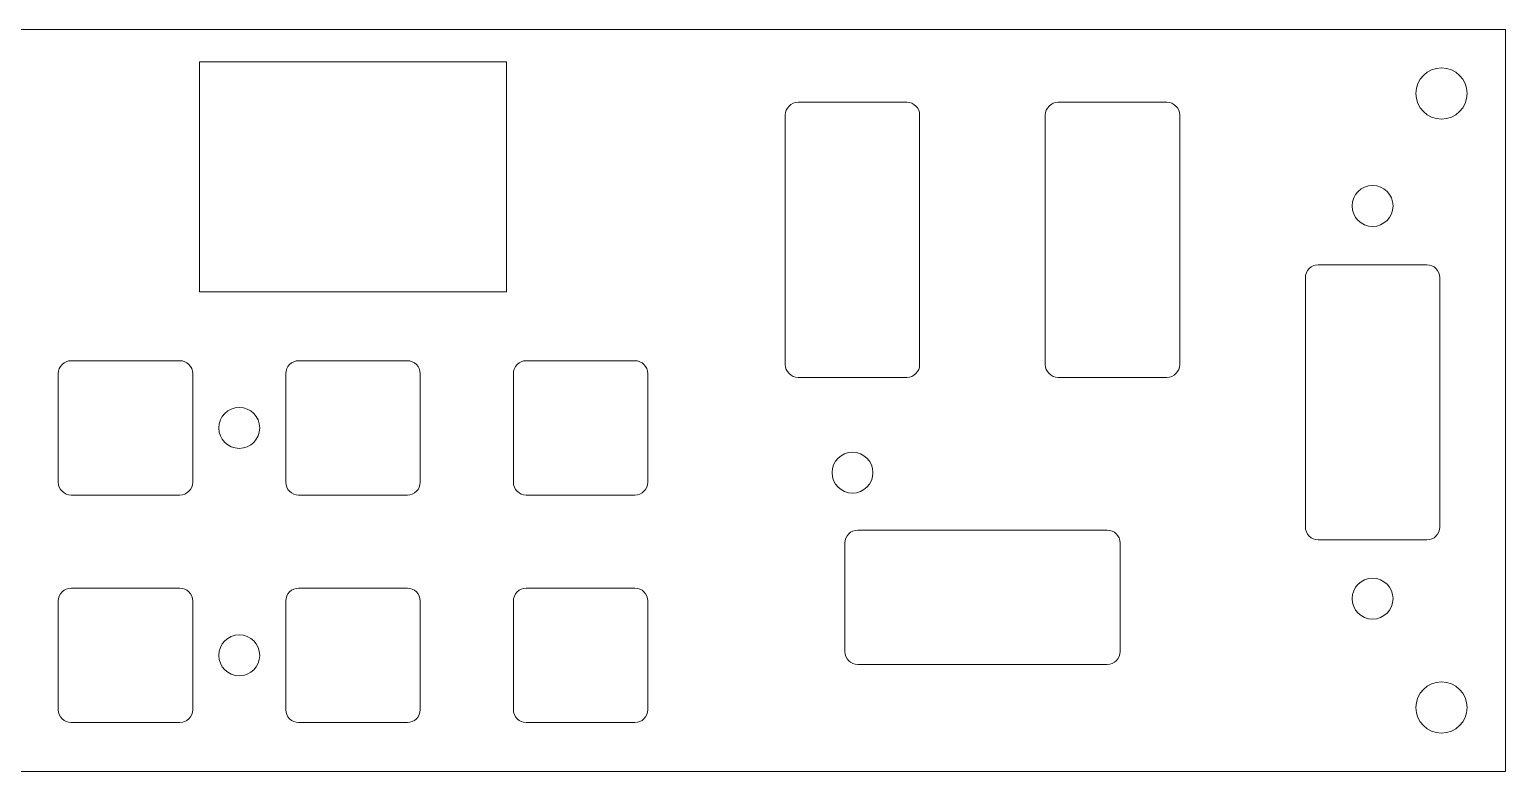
# Model space of a CAD drawing. Header units: millimetres. Extents: x -419 to 398, y -93 to 96.
# Drawn here: x 10.7 to 126, y -93.1 to -35.1 of the extents above; entities that cross this region are included whole.
import ezdxf

# ---------------------------------------------------------------- set-up
doc = ezdxf.new("R2010")
doc.units = ezdxf.units.MM
doc.header["$MEASUREMENT"] = 0
doc.layers.add('LED Strip', color=7, linetype='Continuous')

msp = doc.modelspace()

# ---------------------------------------------------------------- linework, layer by layer
at = {"layer": 'LED Strip', "color": 250, "lineweight": 9}
for points in [[(-126, -93.101), (126, -93.101), (126, -35.101), (-126, -35.101), (-126, -93.101)], [(23.9421, -55.6168), (47.9421, -55.6168), (47.9421, -37.6168), (23.9421, -37.6168), (23.9421, -55.6168)]]:
    msp.add_lwpolyline(points, close=True, dxfattribs=at)
for centre, major_axis in [((121, -40.101), (0, 2)), ((115.612, -48.8941), (0, 1.6)), ((27.0521, -66.2418), (0, 1.6)), ((74.972, -69.7418), (0, 1.6)), ((115.612, -79.5894), (0, 1.6)), ((27.0521, -84.0218), (0, 1.6)), ((121, -88.101), (0, 2))]:
    msp.add_ellipse(centre, major_axis=major_axis, ratio=1, dxfattribs=at)
for points in [[(79.2219, -62.2917), (79.2219, -62.2917), (70.7221, -62.2917), (70.7221, -62.2917), (70.7221, -62.2917), (70.4571, -62.2918), (70.2028, -62.1867), (70.0153, -61.9994), (70.0153, -61.9994), (69.8277, -61.8121), (69.7223, -61.5567), (69.7221, -61.2917), (69.7221, -61.2917), (69.7221, -61.2917), (69.7221, -41.7919), (69.7221, -41.7919), (69.7221, -41.7919), (69.722, -41.5268), (69.8271, -41.2726), (70.0144, -41.085), (70.0144, -41.085), (70.2017, -40.8975), (70.4571, -40.792), (70.7221, -40.7919), (70.7221, -40.7919), (70.7221, -40.7919), (79.2219, -40.7919), (79.2219, -40.7919), (79.2219, -40.7919), (79.487, -40.7917), (79.7412, -40.8968), (79.9288, -41.0841), (79.9288, -41.0841), (80.1163, -41.2714), (80.2218, -41.5268), (80.2219, -41.7919), (80.2219, -41.7919), (80.2219, -41.7919), (80.2219, -61.2917), (80.2219, -61.2917), (80.2219, -61.2917), (80.2221, -61.5567), (80.117, -61.811), (79.9297, -61.9985), (79.9297, -61.9985), (79.7424, -62.186), (79.487, -62.2915), (79.2219, -62.2917)], [(99.5419, -62.2917), (99.5419, -62.2917), (91.0421, -62.2917), (91.0421, -62.2917), (91.0421, -62.2917), (90.7771, -62.2918), (90.5228, -62.1867), (90.3353, -61.9994), (90.3353, -61.9994), (90.1477, -61.8121), (90.0423, -61.5567), (90.0421, -61.2917), (90.0421, -61.2917), (90.0421, -61.2917), (90.0421, -41.7919), (90.0421, -41.7919), (90.0421, -41.7919), (90.042, -41.5268), (90.1471, -41.2726), (90.3344, -41.085), (90.3344, -41.085), (90.5217, -40.8975), (90.7771, -40.792), (91.0421, -40.7919), (91.0421, -40.7919), (91.0421, -40.7919), (99.5419, -40.7919), (99.5419, -40.7919), (99.5419, -40.7919), (99.807, -40.7917), (100.0612, -40.8968), (100.2488, -41.0841), (100.2488, -41.0841), (100.4363, -41.2714), (100.5418, -41.5268), (100.5419, -41.7919), (100.5419, -41.7919), (100.5419, -41.7919), (100.5419, -61.2917), (100.5419, -61.2917), (100.5419, -61.2917), (100.5421, -61.5567), (100.437, -61.811), (100.2497, -61.9985), (100.2497, -61.9985), (100.0624, -62.186), (99.807, -62.2915), (99.5419, -62.2917)], [(119.8619, -74.9917), (119.8619, -74.9917), (111.3621, -74.9917), (111.3621, -74.9917), (111.3621, -74.9917), (111.0971, -74.9918), (110.8428, -74.8867), (110.6553, -74.6994), (110.6553, -74.6994), (110.4677, -74.5121), (110.3623, -74.2567), (110.3621, -73.9917), (110.3621, -73.9917), (110.3621, -73.9917), (110.3621, -54.4919), (110.3621, -54.4919), (110.3621, -54.4919), (110.362, -54.2268), (110.4671, -53.9726), (110.6544, -53.785), (110.6544, -53.785), (110.8417, -53.5975), (111.0971, -53.492), (111.3621, -53.4919), (111.3621, -53.4919), (111.3621, -53.4919), (119.8619, -53.4919), (119.8619, -53.4919), (119.8619, -53.4919), (120.127, -53.4917), (120.3812, -53.5968), (120.5688, -53.7841), (120.5688, -53.7841), (120.7563, -53.9714), (120.8618, -54.2268), (120.8619, -54.4919), (120.8619, -54.4919), (120.8619, -54.4919), (120.8619, -73.9917), (120.8619, -73.9917), (120.8619, -73.9917), (120.8621, -74.2567), (120.757, -74.511), (120.5697, -74.6985), (120.5697, -74.6985), (120.3824, -74.886), (120.127, -74.9915), (119.8619, -74.9917)], [(22.4121, -71.4918), (22.4121, -71.4918), (13.9121, -71.4918), (13.9121, -71.4918), (13.9121, -71.4918), (13.6471, -71.492), (13.3928, -71.3869), (13.2053, -71.1996), (13.2053, -71.1996), (13.0177, -71.0123), (12.9123, -70.7569), (12.9121, -70.4918), (12.9121, -70.4918), (12.9121, -70.4918), (12.9121, -61.9918), (12.9121, -61.9918), (12.9121, -61.9918), (12.912, -61.7268), (13.0171, -61.4725), (13.2044, -61.285), (13.2044, -61.285), (13.3917, -61.0974), (13.6471, -60.992), (13.9121, -60.9918), (13.9121, -60.9918), (13.9121, -60.9918), (22.4121, -60.9918), (22.4121, -60.9918), (22.4121, -60.9918), (22.6772, -60.9917), (22.9314, -61.0968), (23.119, -61.2841), (23.119, -61.2841), (23.3065, -61.4714), (23.412, -61.7268), (23.4121, -61.9918), (23.4121, -61.9918), (23.4121, -61.9918), (23.4121, -70.4918), (23.4121, -70.4918), (23.4121, -70.4918), (23.4123, -70.7569), (23.3072, -71.0111), (23.1199, -71.1987), (23.1199, -71.1987), (22.9326, -71.3862), (22.6772, -71.4917), (22.4121, -71.4918)], [(40.1921, -71.4918), (40.1921, -71.4918), (31.6921, -71.4918), (31.6921, -71.4918), (31.6921, -71.4918), (31.4271, -71.492), (31.1728, -71.3869), (30.9853, -71.1996), (30.9853, -71.1996), (30.7977, -71.0123), (30.6923, -70.7569), (30.6921, -70.4918), (30.6921, -70.4918), (30.6921, -70.4918), (30.6921, -61.9918), (30.6921, -61.9918), (30.6921, -61.9918), (30.692, -61.7268), (30.7971, -61.4725), (30.9844, -61.285), (30.9844, -61.285), (31.1717, -61.0974), (31.4271, -60.992), (31.6921, -60.9918), (31.6921, -60.9918), (31.6921, -60.9918), (40.1921, -60.9918), (40.1921, -60.9918), (40.1921, -60.9918), (40.4572, -60.9917), (40.7114, -61.0968), (40.899, -61.2841), (40.899, -61.2841), (41.0865, -61.4714), (41.192, -61.7268), (41.1921, -61.9918), (41.1921, -61.9918), (41.1921, -61.9918), (41.1921, -70.4918), (41.1921, -70.4918), (41.1921, -70.4918), (41.1923, -70.7569), (41.0872, -71.0111), (40.8999, -71.1987), (40.8999, -71.1987), (40.7126, -71.3862), (40.4572, -71.4917), (40.1921, -71.4918)], [(57.9721, -71.4918), (57.9721, -71.4918), (49.4721, -71.4918), (49.4721, -71.4918), (49.4721, -71.4918), (49.2071, -71.492), (48.9528, -71.3869), (48.7653, -71.1996), (48.7653, -71.1996), (48.5777, -71.0123), (48.4723, -70.7569), (48.4721, -70.4918), (48.4721, -70.4918), (48.4721, -70.4918), (48.4721, -61.9918), (48.4721, -61.9918), (48.4721, -61.9918), (48.472, -61.7268), (48.5771, -61.4725), (48.7644, -61.285), (48.7644, -61.285), (48.9517, -61.0974), (49.2071, -60.992), (49.4721, -60.9918), (49.4721, -60.9918), (49.4721, -60.9918), (57.9721, -60.9918), (57.9721, -60.9918), (57.9721, -60.9918), (58.2372, -60.9917), (58.4914, -61.0968), (58.679, -61.2841), (58.679, -61.2841), (58.8665, -61.4714), (58.972, -61.7268), (58.9721, -61.9918), (58.9721, -61.9918), (58.9721, -61.9918), (58.9721, -70.4918), (58.9721, -70.4918), (58.9721, -70.4918), (58.9723, -70.7569), (58.8672, -71.0111), (58.6799, -71.1987), (58.6799, -71.1987), (58.4926, -71.3862), (58.2372, -71.4917), (57.9721, -71.4918)], [(74.3821, -83.7317), (74.3821, -83.7317), (74.3821, -75.2319), (74.3821, -75.2319), (74.3821, -75.2319), (74.382, -74.9669), (74.4871, -74.7126), (74.6744, -74.5251), (74.6744, -74.5251), (74.8617, -74.3375), (75.1171, -74.2321), (75.3821, -74.2319), (75.3821, -74.2319), (75.3821, -74.2319), (94.8819, -74.2319), (94.8819, -74.2319), (94.8819, -74.2319), (95.147, -74.2318), (95.4012, -74.3369), (95.5888, -74.5242), (95.5888, -74.5242), (95.7763, -74.7115), (95.8818, -74.9669), (95.8819, -75.2319), (95.8819, -75.2319), (95.8819, -75.2319), (95.8819, -83.7317), (95.8819, -83.7317), (95.8819, -83.7317), (95.8821, -83.9968), (95.777, -84.251), (95.5897, -84.4386), (95.5897, -84.4386), (95.4024, -84.6261), (95.147, -84.7316), (94.8819, -84.7317), (94.8819, -84.7317), (94.8819, -84.7317), (75.3821, -84.7317), (75.3821, -84.7317), (75.3821, -84.7317), (75.1171, -84.7319), (74.8628, -84.6268), (74.6753, -84.4395), (74.6753, -84.4395), (74.4878, -84.2522), (74.3823, -83.9968), (74.3821, -83.7317)], [(22.4121, -89.2718), (22.4121, -89.2718), (13.9121, -89.2718), (13.9121, -89.2718), (13.9121, -89.2718), (13.6471, -89.272), (13.3928, -89.1669), (13.2053, -88.9796), (13.2053, -88.9796), (13.0177, -88.7923), (12.9123, -88.5369), (12.9121, -88.2718), (12.9121, -88.2718), (12.9121, -88.2718), (12.9121, -79.7718), (12.9121, -79.7718), (12.9121, -79.7718), (12.912, -79.5068), (13.0171, -79.2525), (13.2044, -79.065), (13.2044, -79.065), (13.3917, -78.8774), (13.6471, -78.772), (13.9121, -78.7718), (13.9121, -78.7718), (13.9121, -78.7718), (22.4121, -78.7718), (22.4121, -78.7718), (22.4121, -78.7718), (22.6772, -78.7717), (22.9314, -78.8768), (23.119, -79.0641), (23.119, -79.0641), (23.3065, -79.2514), (23.412, -79.5068), (23.4121, -79.7718), (23.4121, -79.7718), (23.4121, -79.7718), (23.4121, -88.2718), (23.4121, -88.2718), (23.4121, -88.2718), (23.4123, -88.5369), (23.3072, -88.7911), (23.1199, -88.9787), (23.1199, -88.9787), (22.9326, -89.1662), (22.6772, -89.2717), (22.4121, -89.2718)], [(40.1921, -89.2718), (40.1921, -89.2718), (31.6921, -89.2718), (31.6921, -89.2718), (31.6921, -89.2718), (31.4271, -89.272), (31.1728, -89.1669), (30.9853, -88.9796), (30.9853, -88.9796), (30.7977, -88.7923), (30.6923, -88.5369), (30.6921, -88.2718), (30.6921, -88.2718), (30.6921, -88.2718), (30.6921, -79.7718), (30.6921, -79.7718), (30.6921, -79.7718), (30.692, -79.5068), (30.7971, -79.2525), (30.9844, -79.065), (30.9844, -79.065), (31.1717, -78.8774), (31.4271, -78.772), (31.6921, -78.7718), (31.6921, -78.7718), (31.6921, -78.7718), (40.1921, -78.7718), (40.1921, -78.7718), (40.1921, -78.7718), (40.4572, -78.7717), (40.7114, -78.8768), (40.899, -79.0641), (40.899, -79.0641), (41.0865, -79.2514), (41.192, -79.5068), (41.1921, -79.7718), (41.1921, -79.7718), (41.1921, -79.7718), (41.1921, -88.2718), (41.1921, -88.2718), (41.1921, -88.2718), (41.1923, -88.5369), (41.0872, -88.7911), (40.8999, -88.9787), (40.8999, -88.9787), (40.7126, -89.1662), (40.4572, -89.2717), (40.1921, -89.2718)], [(57.9721, -89.2718), (57.9721, -89.2718), (49.4721, -89.2718), (49.4721, -89.2718), (49.4721, -89.2718), (49.2071, -89.272), (48.9528, -89.1669), (48.7653, -88.9796), (48.7653, -88.9796), (48.5777, -88.7923), (48.4723, -88.5369), (48.4721, -88.2718), (48.4721, -88.2718), (48.4721, -88.2718), (48.4721, -79.7718), (48.4721, -79.7718), (48.4721, -79.7718), (48.472, -79.5068), (48.5771, -79.2525), (48.7644, -79.065), (48.7644, -79.065), (48.9517, -78.8774), (49.2071, -78.772), (49.4721, -78.7718), (49.4721, -78.7718), (49.4721, -78.7718), (57.9721, -78.7718), (57.9721, -78.7718), (57.9721, -78.7718), (58.2372, -78.7717), (58.4914, -78.8768), (58.679, -79.0641), (58.679, -79.0641), (58.8665, -79.2514), (58.972, -79.5068), (58.9721, -79.7718), (58.9721, -79.7718), (58.9721, -79.7718), (58.9721, -88.2718), (58.9721, -88.2718), (58.9721, -88.2718), (58.9723, -88.5369), (58.8672, -88.7911), (58.6799, -88.9787), (58.6799, -88.9787), (58.4926, -89.1662), (58.2372, -89.2717), (57.9721, -89.2718)]]:
    msp.add_open_spline(points, degree=3, knots=[0, 0, 0, 0, 0.07692308, 0.07692308, 0.07692308, 0.07692308, 0.15384615, 0.15384615, 0.15384615, 0.15384615, 0.23076923, 0.23076923, 0.23076923, 0.23076923, 0.30769231, 0.30769231, 0.30769231, 0.30769231, 0.38461538, 0.38461538, 0.38461538, 0.38461538, 0.46153846, 0.46153846, 0.46153846, 0.46153846, 0.53846154, 0.53846154, 0.53846154, 0.53846154, 0.61538462, 0.61538462, 0.61538462, 0.61538462, 0.69230769, 0.69230769, 0.69230769, 0.69230769, 0.76923077, 0.76923077, 0.76923077, 0.76923077, 0.84615385, 0.84615385, 0.84615385, 0.84615385, 1, 1, 1, 1], dxfattribs=at)

doc.saveas('drawing.dxf')
